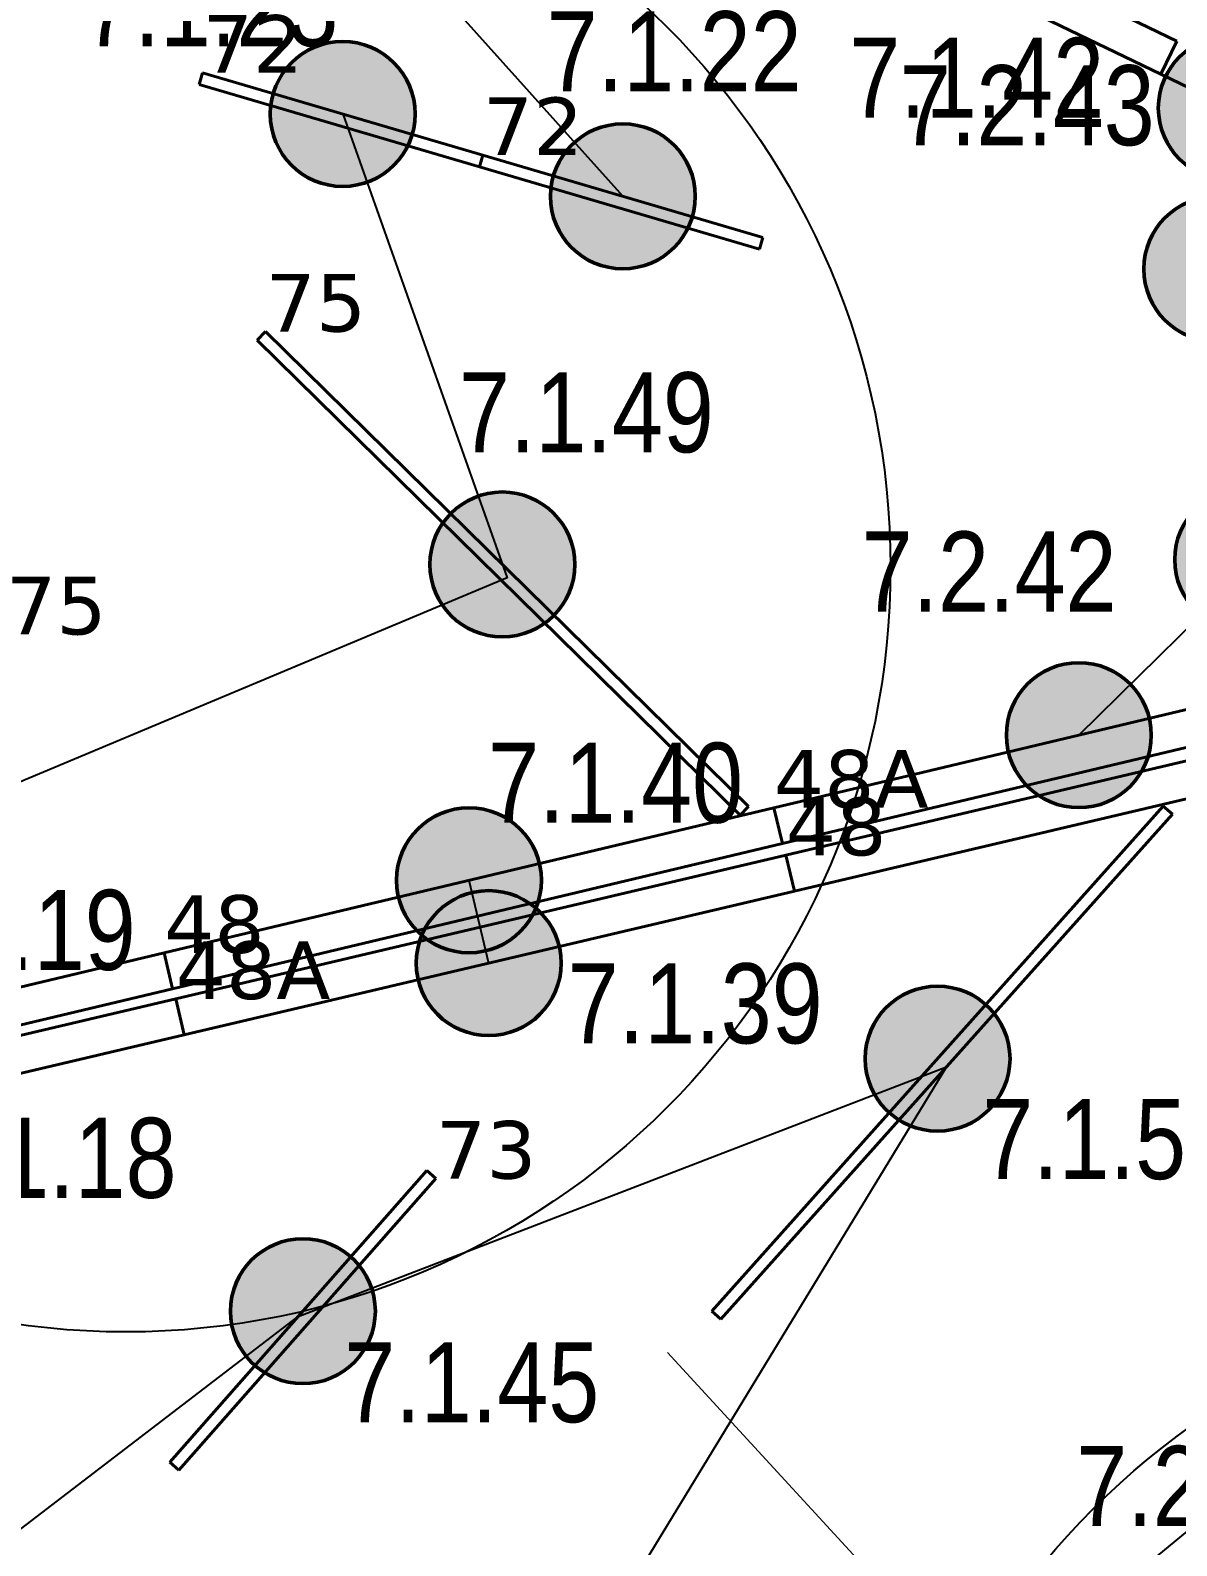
# Model space of a CAD drawing. Header units: millimetres. Extents: x -243740 to 150609, y -473655 to -165121.
# Drawn here: x -2954 to 627, y -393090 to -388357 of the extents above; entities that cross this region are included whole.
import ezdxf
from ezdxf import colors
from ezdxf.entities.mleader import LeaderData, LeaderLine
from ezdxf.enums import TextEntityAlignment as Align
from ezdxf.math import Vec2, Vec3

# ---------------------------------------------------------------- set-up
doc = ezdxf.new("R2010")
doc.units = ezdxf.units.MM
doc.layers.add('_Гр.ЩД-1C.10.4.I6.1', color=6, linetype='Continuous')
doc.layers.add('_Гр.ЩД-1C.10.4.I6.2', color=6, linetype='Continuous')
for name, color, linetype, lineweight in [('_освещение_dali', 3, 'Continuous', 50), ('DLX_FL2_LUM 1', 5, 'Continuous', 40), ('DLX_FL2_LUM 18', 5, 'Continuous', 40), ('DLX_FL2_LUM 24', 5, 'Continuous', 40), ('DLX_FL2_LUM 26', 5, 'Continuous', 40)]:
    doc.layers.add(name, color=color, linetype=linetype, lineweight=lineweight)
doc.layers.add('DLX_FL2_LUM 19', color=7, linetype='Continuous', lineweight=40, true_color=0xf92306)
doc.styles.add('ISOCPEUR', font='isocpeur.ttf')
doc.styles.get("Standard").update_dxf_attribs({"font": 'ARIALN.TTF'})
doc.styles.add('TableTextStyle', font='')
doc.styles.get('TableTextStyle').set_extended_font_data('VERDANA.TTF')
doc.linetypes.add('Truba', pattern='A,3e-05,[4,MSH_7,S=1,R=0,X=0,Y=0],-3.022072', length=3.022102)

# ---------------------------------------------------------------- blocks, each defined once
blk = doc.blocks.new('A$Caabd1818')
at = {"layer": 'DLX_FL2_LUM 1'}
for points in [[(-6395.686192975147, 8995.518343846954, 0), (-6384.974523053272, 9031.971590917266, 0)], [(-6384.974523053272, 9031.971590917266, 0), (-6395.686192975147, 8995.518343846954, 0)], [(-6384.974523053272, 9031.971590917266, 0), (-6395.686192975147, 8995.518343846954, 0)], [(-6395.686192975147, 8995.518343846954, 0), (-6384.974523053272, 9031.971590917266, 0)], [(-5520.716710553272, 8738.285677831329, 0), (-6395.686192975147, 8995.518343846954, 0)], [(-6395.686192975147, 8995.518343846954, 0), (-6395.686192975147, 8995.518343846954, 0)], [(-6395.686192975147, 8995.518343846954, 0), (-5520.716710553272, 8738.285677831329, 0)], [(-6395.686192975147, 8995.518343846954, 0), (-6395.686192975147, 8995.518343846954, 0)], [(-6395.686192975147, 8995.518343846954, 0), (-5520.716710553272, 8738.285677831329, 0)], [(-5520.716710553272, 8738.285677831329, 0), (-6395.686192975147, 8995.518343846954, 0)], [(-6384.974523053272, 9031.971590917266, 0), (-6384.974523053272, 9031.971590917266, 0)], [(-6384.974523053272, 9031.971590917266, 0), (-5510.005040631397, 8774.738924901641, 0)], [(-5510.005040631397, 8774.738924901641, 0), (-6384.974523053272, 9031.971590917266, 0)], [(-6384.974523053272, 9031.971590917266, 0), (-6384.974523053272, 9031.971590917266, 0)], [(-5510.005040631397, 8774.738924901641, 0), (-6384.974523053272, 9031.971590917266, 0)], [(-6384.974523053272, 9031.971590917266, 0), (-5510.005040631397, 8774.738924901641, 0)], [(-5520.716710553272, 8738.316195409454, 0), (-5510.005040631397, 8774.769442479766, 0)], [(-5510.005040631397, 8774.769442479766, 0), (-5520.716710553272, 8738.316195409454, 0)], [(-5510.005040631397, 8774.769442479766, 0), (-5520.716710553272, 8738.316195409454, 0)], [(-5520.716710553272, 8738.316195409454, 0), (-5510.005040631397, 8774.769442479766, 0)], [(-5510.005040631397, 8774.738924901641, 0), (-5520.716710553272, 8738.285677831329, 0)], [(-5520.716710553272, 8738.285677831329, 0), (-5510.005040631397, 8774.738924901641, 0)], [(-5520.716710553272, 8738.285677831329, 0), (-5510.005040631397, 8774.738924901641, 0)], [(-5510.005040631397, 8774.738924901641, 0), (-5520.716710553272, 8738.285677831329, 0)], [(-5510.005040631397, 8774.769442479766, 0), (-5510.005040631397, 8774.769442479766, 0)], [(-5510.005040631397, 8774.769442479766, 0), (-4635.035558209522, 8517.536776464141, 0)], [(-4635.035558209522, 8517.536776464141, 0), (-5510.005040631397, 8774.769442479766, 0)], [(-5510.005040631397, 8774.769442479766, 0), (-5510.005040631397, 8774.769442479766, 0)], [(-4635.035558209522, 8517.536776464141, 0), (-5510.005040631397, 8774.769442479766, 0)], [(-5510.005040631397, 8774.769442479766, 0), (-4635.035558209522, 8517.536776464141, 0)], [(-5510.005040631397, 8774.738924901641, 0), (-5510.005040631397, 8774.738924901641, 0)], [(-5510.005040631397, 8774.738924901641, 0), (-5510.005040631397, 8774.738924901641, 0)], [(-4645.747228131397, 8481.083529393829, 0), (-5520.716710553272, 8738.316195409454, 0)], [(-5520.716710553272, 8738.316195409454, 0), (-5520.716710553272, 8738.316195409454, 0)], [(-5520.716710553272, 8738.316195409454, 0), (-4645.747228131397, 8481.083529393829, 0)], [(-5520.716710553272, 8738.316195409454, 0), (-5520.716710553272, 8738.316195409454, 0)], [(-5520.716710553272, 8738.316195409454, 0), (-4645.747228131397, 8481.083529393829, 0)], [(-4645.747228131397, 8481.083529393829, 0), (-5520.716710553272, 8738.316195409454, 0)], [(-5520.716710553272, 8738.285677831329, 0), (-5520.716710553272, 8738.285677831329, 0)], [(-5520.716710553272, 8738.285677831329, 0), (-5520.716710553272, 8738.285677831329, 0)], [(-4635.035558209522, 8517.536776464141, 0), (-4645.747228131397, 8481.083529393829, 0)], [(-4645.747228131397, 8481.083529393829, 0), (-4635.035558209522, 8517.536776464141, 0)], [(-4645.747228131397, 8481.083529393829, 0), (-4635.035558209522, 8517.536776464141, 0)], [(-4635.035558209522, 8517.536776464141, 0), (-4645.747228131397, 8481.083529393829, 0)], [(-4645.747228131397, 8481.083529393829, 0), (-4645.747228131397, 8481.083529393829, 0)], [(-4645.747228131397, 8481.083529393829, 0), (-4645.747228131397, 8481.083529393829, 0)], [(-4635.035558209522, 8517.536776464141, 0), (-4635.035558209522, 8517.536776464141, 0)], [(-4635.035558209522, 8517.536776464141, 0), (-4635.035558209522, 8517.536776464141, 0)]]:
    blk.add_polyline3d(points, dxfattribs=at)
at = {"layer": 'DLX_FL2_LUM 18'}
for points in [[(-3392.680211529834, 9027.59994785086, 0), (-3342.692418561084, 9131.168978612579, 0)], [(-3392.680211529834, 9027.59994785086, 0), (-3342.692418561084, 9131.168978612579, 0)], [(-3342.692418561084, 9131.168978612579, 0), (-3392.680211529834, 9027.59994785086, 0)], [(-3342.692418561084, 9131.168978612579, 0), (-3392.680211529834, 9027.59994785086, 0)], [(-1629.344029889209, 8176.495211522735, 0), (-3392.680211529834, 9027.59994785086, 0)], [(-3392.680211529834, 9027.59994785086, 0), (-3392.680211529834, 9027.59994785086, 0)], [(-3392.680211529834, 9027.59994785086, 0), (-1629.344029889209, 8176.495211522735, 0)], [(-1629.344029889209, 8176.495211522735, 0), (-3392.680211529834, 9027.59994785086, 0)], [(-3392.680211529834, 9027.59994785086, 0), (-3392.680211529834, 9027.59994785086, 0)], [(-3392.680211529834, 9027.59994785086, 0), (-1629.344029889209, 8176.495211522735, 0)], [(-2695.933385357959, 7189.823763768829, 0), (-4600.718541607959, 6736.439364354766, 0)], [(-4600.718541607959, 6736.439364354766, 0), (-2695.933385357959, 7189.823763768829, 0)], [(-2695.933385357959, 7189.823763768829, 0), (-4600.718541607959, 6736.439364354766, 0)], [(-4600.718541607959, 6736.439364354766, 0), (-2695.933385357959, 7189.823763768829, 0)], [(-4574.091954693897, 6624.569552343048, 0), (-2669.306798443897, 7077.946322362579, 0)], [(-2669.306798443897, 7077.946322362579, 0), (-4574.091954693897, 6624.569552343048, 0)], [(-2669.306798443897, 7077.946322362579, 0), (-4574.091954693897, 6624.569552343048, 0)], [(-4574.091954693897, 6624.569552343048, 0), (-2669.306798443897, 7077.946322362579, 0)], [(-4563.151402936084, 6587.849276464141, 0), (-2657.282872662647, 7036.656039159454, 0)], [(-2657.282872662647, 7036.656039159454, 0), (-4563.151402936084, 6587.849276464141, 0)], [(-2657.282872662647, 7036.656039159454, 0), (-4563.151402936084, 6587.849276464141, 0)], [(-4563.151402936084, 6587.849276464141, 0), (-2657.282872662647, 7036.656039159454, 0)], [(-2630.930943951709, 6924.717562596954, 0), (-4536.784215436084, 6475.910799901641, 0)], [(-4536.784215436084, 6475.910799901641, 0), (-2630.930943951709, 6924.717562596954, 0)], [(-2630.930943951709, 6924.717562596954, 0), (-4536.784215436084, 6475.910799901641, 0)], [(-4536.784215436084, 6475.910799901641, 0), (-2630.930943951709, 6924.717562596954, 0)], [(-4600.718541607959, 6736.439364354766, 0), (-4574.091954693897, 6624.569552343048, 0)], [(-4600.718541607959, 6736.439364354766, 0), (-4600.718541607959, 6736.439364354766, 0)], [(-4600.718541607959, 6736.439364354766, 0), (-4574.091954693897, 6624.569552343048, 0)], [(-4574.091954693897, 6624.569552343048, 0), (-4600.718541607959, 6736.439364354766, 0)], [(-4574.091954693897, 6624.569552343048, 0), (-4600.718541607959, 6736.439364354766, 0)], [(-4600.718541607959, 6736.439364354766, 0), (-4600.718541607959, 6736.439364354766, 0)], [(-4574.091954693897, 6624.569552343048, 0), (-4574.091954693897, 6624.569552343048, 0)], [(-4574.091954693897, 6624.569552343048, 0), (-4574.091954693897, 6624.569552343048, 0)], [(-4536.784215436084, 6475.910799901641, 0), (-4563.151402936084, 6587.849276464141, 0)], [(-4536.784215436084, 6475.910799901641, 0), (-4563.151402936084, 6587.849276464141, 0)], [(-4563.151402936084, 6587.849276464141, 0), (-4563.151402936084, 6587.849276464141, 0)], [(-4563.151402936084, 6587.849276464141, 0), (-4536.784215436084, 6475.910799901641, 0)], [(-4563.151402936084, 6587.849276464141, 0), (-4536.784215436084, 6475.910799901641, 0)], [(-4563.151402936084, 6587.849276464141, 0), (-4563.151402936084, 6587.849276464141, 0)], [(-4536.784215436084, 6475.910799901641, 0), (-4536.784215436084, 6475.910799901641, 0)], [(-4536.784215436084, 6475.910799901641, 0), (-4536.784215436084, 6475.910799901641, 0)], [(-6505.503697857959, 6283.085482518829, 0), (-8410.28885410796, 5829.701083104766, 0)], [(-8410.28885410796, 5829.701083104766, 0), (-6505.503697857959, 6283.085482518829, 0)], [(-6505.503697857959, 6283.085482518829, 0), (-8410.28885410796, 5829.701083104766, 0)], [(-8410.28885410796, 5829.701083104766, 0), (-6505.503697857959, 6283.085482518829, 0)], [(-6478.877110943897, 6171.208041112579, 0), (-6505.503697857959, 6283.085482518829, 0)], [(-6505.503697857959, 6283.085482518829, 0), (-6478.877110943897, 6171.208041112579, 0)], [(-6505.503697857959, 6283.085482518829, 0), (-6505.503697857959, 6283.085482518829, 0)], [(-6505.503697857959, 6283.085482518829, 0), (-6478.877110943897, 6171.208041112579, 0)], [(-6478.877110943897, 6171.208041112579, 0), (-6505.503697857959, 6283.085482518829, 0)], [(-6505.503697857959, 6283.085482518829, 0), (-6505.503697857959, 6283.085482518829, 0)], [(-8383.662267193897, 5717.831271093048, 0), (-6478.877110943897, 6171.208041112579, 0)], [(-6478.877110943897, 6171.208041112579, 0), (-8383.662267193897, 5717.831271093048, 0)], [(-6478.877110943897, 6171.208041112579, 0), (-8383.662267193897, 5717.831271093048, 0)], [(-8383.662267193897, 5717.831271093048, 0), (-6478.877110943897, 6171.208041112579, 0)], [(-6478.877110943897, 6171.208041112579, 0), (-6478.877110943897, 6171.208041112579, 0)], [(-6478.877110943897, 6171.208041112579, 0), (-6478.877110943897, 6171.208041112579, 0)], [(-8374.88846348296, 5690.266268651641, 0), (-6469.019933209522, 6139.073031346954, 0)], [(-6469.019933209522, 6139.073031346954, 0), (-8374.88846348296, 5690.266268651641, 0)], [(-6469.019933209522, 6139.073031346954, 0), (-8374.88846348296, 5690.266268651641, 0)], [(-8374.88846348296, 5690.266268651641, 0), (-6469.019933209522, 6139.073031346954, 0)], [(-6469.019933209522, 6139.073031346954, 0), (-6442.668004498584, 6027.134554784454, 0)], [(-6442.668004498584, 6027.134554784454, 0), (-6469.019933209522, 6139.073031346954, 0)], [(-6442.668004498584, 6027.134554784454, 0), (-6469.019933209522, 6139.073031346954, 0)], [(-6469.019933209522, 6139.073031346954, 0), (-6469.019933209522, 6139.073031346954, 0)], [(-6469.019933209522, 6139.073031346954, 0), (-6442.668004498584, 6027.134554784454, 0)], [(-6469.019933209522, 6139.073031346954, 0), (-6469.019933209522, 6139.073031346954, 0)], [(-6442.668004498584, 6027.134554784454, 0), (-8348.52127598296, 5578.327792089141, 0)], [(-8348.52127598296, 5578.327792089141, 0), (-6442.668004498584, 6027.134554784454, 0)], [(-6442.668004498584, 6027.134554784454, 0), (-8348.52127598296, 5578.327792089141, 0)], [(-8348.52127598296, 5578.327792089141, 0), (-6442.668004498584, 6027.134554784454, 0)], [(-6442.668004498584, 6027.134554784454, 0), (-6442.668004498584, 6027.134554784454, 0)], [(-6442.668004498584, 6027.134554784454, 0), (-6442.668004498584, 6027.134554784454, 0)]]:
    blk.add_polyline3d(points, dxfattribs=at)
at = {"layer": 'DLX_FL2_LUM 19'}
for points in [[(-5106.043858990772, 9982.365267675079, 0), (-3342.707677350147, 9131.252901952423, 0)], [(-3342.707677350147, 9131.252901952423, 0), (-5106.043858990772, 9982.365267675079, 0)], [(-3342.707677350147, 9131.252901952423, 0), (-5106.043858990772, 9982.365267675079, 0)], [(-5106.043858990772, 9982.365267675079, 0), (-3342.707677350147, 9131.252901952423, 0)], [(-3392.695470318897, 9027.691500585235, 0), (-5156.031651959522, 9878.79623691336, 0)], [(-5156.031651959522, 9878.79623691336, 0), (-3392.695470318897, 9027.691500585235, 0)], [(-3392.695470318897, 9027.691500585235, 0), (-5156.031651959522, 9878.79623691336, 0)], [(-5156.031651959522, 9878.79623691336, 0), (-3392.695470318897, 9027.691500585235, 0)], [(-3342.707677350147, 9131.252901952423, 0), (-3392.695470318897, 9027.691500585235, 0)], [(-3392.695470318897, 9027.691500585235, 0), (-3342.707677350147, 9131.252901952423, 0)], [(-3392.695470318897, 9027.691500585235, 0), (-3342.707677350147, 9131.252901952423, 0)], [(-3342.707677350147, 9131.252901952423, 0), (-3392.695470318897, 9027.691500585235, 0)], [(-3342.707677350147, 9131.252901952423, 0), (-3342.707677350147, 9131.252901952423, 0)], [(-3342.707677350147, 9131.252901952423, 0), (-3342.707677350147, 9131.252901952423, 0)], [(-3392.695470318897, 9027.691500585235, 0), (-3392.695470318897, 9027.691500585235, 0)], [(-3392.695470318897, 9027.691500585235, 0), (-3392.695470318897, 9027.691500585235, 0)], [(-4600.718541607959, 6736.454623143829, 0), (-6505.503697857959, 6283.070223729766, 0)], [(-6505.503697857959, 6283.070223729766, 0), (-4600.718541607959, 6736.454623143829, 0)], [(-4600.718541607959, 6736.454623143829, 0), (-6505.503697857959, 6283.070223729766, 0)], [(-6505.503697857959, 6283.070223729766, 0), (-4600.718541607959, 6736.454623143829, 0)], [(-4574.091954693897, 6624.577181737579, 0), (-4600.718541607959, 6736.454623143829, 0)], [(-4600.718541607959, 6736.454623143829, 0), (-4574.091954693897, 6624.577181737579, 0)], [(-4600.718541607959, 6736.454623143829, 0), (-4600.718541607959, 6736.454623143829, 0)], [(-4600.718541607959, 6736.454623143829, 0), (-4574.091954693897, 6624.577181737579, 0)], [(-4574.091954693897, 6624.577181737579, 0), (-4600.718541607959, 6736.454623143829, 0)], [(-4600.718541607959, 6736.454623143829, 0), (-4600.718541607959, 6736.454623143829, 0)], [(-6478.877110943897, 6171.200411718048, 0), (-4574.091954693897, 6624.577181737579, 0)], [(-4574.091954693897, 6624.577181737579, 0), (-6478.877110943897, 6171.200411718048, 0)], [(-4574.091954693897, 6624.577181737579, 0), (-6478.877110943897, 6171.200411718048, 0)], [(-6478.877110943897, 6171.200411718048, 0), (-4574.091954693897, 6624.577181737579, 0)], [(-6469.019933209522, 6139.118807714141, 0), (-4563.151402936084, 6587.925570409454, 0)], [(-4563.151402936084, 6587.925570409454, 0), (-6469.019933209522, 6139.118807714141, 0)], [(-4563.151402936084, 6587.925570409454, 0), (-6469.019933209522, 6139.118807714141, 0)], [(-6469.019933209522, 6139.118807714141, 0), (-4563.151402936084, 6587.925570409454, 0)], [(-4574.091954693897, 6624.577181737579, 0), (-4574.091954693897, 6624.577181737579, 0)], [(-4574.091954693897, 6624.577181737579, 0), (-4574.091954693897, 6624.577181737579, 0)], [(-4563.151402936084, 6587.925570409454, 0), (-4536.799474225147, 6475.987093846954, 0)], [(-4536.799474225147, 6475.987093846954, 0), (-4563.151402936084, 6587.925570409454, 0)], [(-4536.799474225147, 6475.987093846954, 0), (-4563.151402936084, 6587.925570409454, 0)], [(-4563.151402936084, 6587.925570409454, 0), (-4563.151402936084, 6587.925570409454, 0)], [(-4563.151402936084, 6587.925570409454, 0), (-4536.799474225147, 6475.987093846954, 0)], [(-4563.151402936084, 6587.925570409454, 0), (-4563.151402936084, 6587.925570409454, 0)], [(-4536.799474225147, 6475.987093846954, 0), (-6442.652745709522, 6027.180331151641, 0)], [(-6442.652745709522, 6027.180331151641, 0), (-4536.799474225147, 6475.987093846954, 0)], [(-4536.799474225147, 6475.987093846954, 0), (-6442.652745709522, 6027.180331151641, 0)], [(-6442.652745709522, 6027.180331151641, 0), (-4536.799474225147, 6475.987093846954, 0)], [(-4536.799474225147, 6475.987093846954, 0), (-4536.799474225147, 6475.987093846954, 0)], [(-4536.799474225147, 6475.987093846954, 0), (-4536.799474225147, 6475.987093846954, 0)], [(-6505.503697857959, 6283.070223729766, 0), (-6478.877110943897, 6171.200411718048, 0)], [(-6505.503697857959, 6283.070223729766, 0), (-6505.503697857959, 6283.070223729766, 0)], [(-6505.503697857959, 6283.070223729766, 0), (-6478.877110943897, 6171.200411718048, 0)], [(-6478.877110943897, 6171.200411718048, 0), (-6505.503697857959, 6283.070223729766, 0)], [(-6478.877110943897, 6171.200411718048, 0), (-6505.503697857959, 6283.070223729766, 0)], [(-6505.503697857959, 6283.070223729766, 0), (-6505.503697857959, 6283.070223729766, 0)], [(-6478.877110943897, 6171.200411718048, 0), (-6478.877110943897, 6171.200411718048, 0)], [(-6478.877110943897, 6171.200411718048, 0), (-6478.877110943897, 6171.200411718048, 0)], [(-6442.652745709522, 6027.180331151641, 0), (-6469.019933209522, 6139.118807714141, 0)], [(-6442.652745709522, 6027.180331151641, 0), (-6469.019933209522, 6139.118807714141, 0)], [(-6469.019933209522, 6139.118807714141, 0), (-6469.019933209522, 6139.118807714141, 0)], [(-6469.019933209522, 6139.118807714141, 0), (-6442.652745709522, 6027.180331151641, 0)], [(-6469.019933209522, 6139.118807714141, 0), (-6442.652745709522, 6027.180331151641, 0)], [(-6469.019933209522, 6139.118807714141, 0), (-6469.019933209522, 6139.118807714141, 0)], [(-6442.652745709522, 6027.180331151641, 0), (-6442.652745709522, 6027.180331151641, 0)], [(-6442.652745709522, 6027.180331151641, 0), (-6442.652745709522, 6027.180331151641, 0)]]:
    blk.add_polyline3d(points, dxfattribs=at)
at = {"layer": 'DLX_FL2_LUM 24'}
for points in [[(-6215.098424420459, 8196.621554296173, 0), (-6188.441319928272, 8223.70590488211, 0)], [(-6188.441319928272, 8223.70590488211, 0), (-6215.098424420459, 8196.621554296173, 0)], [(-6188.441319928272, 8223.70590488211, 0), (-6215.098424420459, 8196.621554296173, 0)], [(-6215.098424420459, 8196.621554296173, 0), (-6188.441319928272, 8223.70590488211, 0)], [(-4706.538243756397, 6712.811129491485, 0), (-6215.098424420459, 8196.621554296173, 0)], [(-6215.098424420459, 8196.621554296173, 0), (-6215.098424420459, 8196.621554296173, 0)], [(-6215.098424420459, 8196.621554296173, 0), (-4706.538243756397, 6712.811129491485, 0)], [(-6215.098424420459, 8196.621554296173, 0), (-6215.098424420459, 8196.621554296173, 0)], [(-6215.098424420459, 8196.621554296173, 0), (-4706.538243756397, 6712.811129491485, 0)], [(-4706.538243756397, 6712.811129491485, 0), (-6215.098424420459, 8196.621554296173, 0)], [(-6188.441319928272, 8223.70590488211, 0), (-6188.441319928272, 8223.70590488211, 0)], [(-6188.441319928272, 8223.70590488211, 0), (-4679.881139264209, 6739.895480077423, 0)], [(-4679.881139264209, 6739.895480077423, 0), (-6188.441319928272, 8223.70590488211, 0)], [(-6188.441319928272, 8223.70590488211, 0), (-6188.441319928272, 8223.70590488211, 0)], [(-4679.881139264209, 6739.895480077423, 0), (-6188.441319928272, 8223.70590488211, 0)], [(-6188.441319928272, 8223.70590488211, 0), (-4679.881139264209, 6739.895480077423, 0)], [(-4794.795079693897, 5163.845675389923, 0), (-3384.501500592334, 6741.352694432891, 0)], [(-3384.501500592334, 6741.352694432891, 0), (-4794.795079693897, 5163.845675389923, 0)], [(-3384.501500592334, 6741.352694432891, 0), (-4794.795079693897, 5163.845675389923, 0)], [(-4794.795079693897, 5163.845675389923, 0), (-3384.501500592334, 6741.352694432891, 0)], [(-4679.881139264209, 6739.895480077423, 0), (-4706.538243756397, 6712.811129491485, 0)], [(-4706.538243756397, 6712.811129491485, 0), (-4679.881139264209, 6739.895480077423, 0)], [(-4706.538243756397, 6712.811129491485, 0), (-4679.881139264209, 6739.895480077423, 0)], [(-4679.881139264209, 6739.895480077423, 0), (-4706.538243756397, 6712.811129491485, 0)], [(-4679.881139264209, 6739.895480077423, 0), (-4679.881139264209, 6739.895480077423, 0)], [(-4679.881139264209, 6739.895480077423, 0), (-4679.881139264209, 6739.895480077423, 0)], [(-3384.501500592334, 6741.352694432891, 0), (-3384.501500592334, 6741.352694432891, 0)], [(-3384.501500592334, 6741.352694432891, 0), (-3356.165929303272, 6716.030733983673, 0)], [(-3356.165929303272, 6716.030733983673, 0), (-3384.501500592334, 6741.352694432891, 0)], [(-3384.501500592334, 6741.352694432891, 0), (-3384.501500592334, 6741.352694432891, 0)], [(-3356.165929303272, 6716.030733983673, 0), (-3384.501500592334, 6741.352694432891, 0)], [(-3384.501500592334, 6741.352694432891, 0), (-3356.165929303272, 6716.030733983673, 0)], [(-3356.165929303272, 6716.030733983673, 0), (-4766.459508404834, 5138.523714940704, 0)], [(-4766.459508404834, 5138.523714940704, 0), (-3356.165929303272, 6716.030733983673, 0)], [(-4766.459508404834, 5138.523714940704, 0), (-3356.165929303272, 6716.030733983673, 0)], [(-3356.165929303272, 6716.030733983673, 0), (-4766.459508404834, 5138.523714940704, 0)], [(-4706.538243756397, 6712.811129491485, 0), (-4706.538243756397, 6712.811129491485, 0)], [(-4706.538243756397, 6712.811129491485, 0), (-4706.538243756397, 6712.811129491485, 0)], [(-3356.165929303272, 6716.030733983673, 0), (-3356.165929303272, 6716.030733983673, 0)], [(-3356.165929303272, 6716.030733983673, 0), (-3356.165929303272, 6716.030733983673, 0)], [(-4794.795079693897, 5163.845675389923, 0), (-4794.795079693897, 5163.845675389923, 0)], [(-4766.459508404834, 5138.523714940704, 0), (-4794.795079693897, 5163.845675389923, 0)], [(-4794.795079693897, 5163.845675389923, 0), (-4794.795079693897, 5163.845675389923, 0)], [(-4794.795079693897, 5163.845675389923, 0), (-4766.459508404834, 5138.523714940704, 0)], [(-4794.795079693897, 5163.845675389923, 0), (-4766.459508404834, 5138.523714940704, 0)], [(-4766.459508404834, 5138.523714940704, 0), (-4794.795079693897, 5163.845675389923, 0)], [(-4766.459508404834, 5138.523714940704, 0), (-4766.459508404834, 5138.523714940704, 0)], [(-4766.459508404834, 5138.523714940704, 0), (-4766.459508404834, 5138.523714940704, 0)]]:
    blk.add_polyline3d(points, dxfattribs=at)
at = {"layer": 'DLX_FL2_LUM 26'}
for points in [[(-6487.711949811084, 4692.356722753204, 0), (-5684.916539654834, 5603.031771581329, 0)], [(-5684.916539654834, 5603.031771581329, 0), (-6487.711949811084, 4692.356722753204, 0)], [(-5684.916539654834, 5603.031771581329, 0), (-6487.711949811084, 4692.356722753204, 0)], [(-6487.711949811084, 4692.356722753204, 0), (-5684.916539654834, 5603.031771581329, 0)], [(-5684.916539654834, 5603.031771581329, 0), (-5684.916539654834, 5603.031771581329, 0)], [(-5684.916539654834, 5603.031771581329, 0), (-5656.413121686084, 5577.900545995391, 0)], [(-5656.413121686084, 5577.900545995391, 0), (-5684.916539654834, 5603.031771581329, 0)], [(-5684.916539654834, 5603.031771581329, 0), (-5684.916539654834, 5603.031771581329, 0)], [(-5656.413121686084, 5577.900545995391, 0), (-5684.916539654834, 5603.031771581329, 0)], [(-5684.916539654834, 5603.031771581329, 0), (-5656.413121686084, 5577.900545995391, 0)], [(-5656.413121686084, 5577.900545995391, 0), (-6459.208531842334, 4667.225497167266, 0)], [(-6459.208531842334, 4667.225497167266, 0), (-5656.413121686084, 5577.900545995391, 0)], [(-6459.208531842334, 4667.225497167266, 0), (-5656.413121686084, 5577.900545995391, 0)], [(-5656.413121686084, 5577.900545995391, 0), (-6459.208531842334, 4667.225497167266, 0)], [(-5656.413121686084, 5577.900545995391, 0), (-5656.413121686084, 5577.900545995391, 0)], [(-5656.413121686084, 5577.900545995391, 0), (-5656.413121686084, 5577.900545995391, 0)], [(-6487.711949811084, 4692.356722753204, 0), (-6487.711949811084, 4692.356722753204, 0)], [(-6459.208531842334, 4667.225497167266, 0), (-6487.711949811084, 4692.356722753204, 0)], [(-6487.711949811084, 4692.356722753204, 0), (-6487.711949811084, 4692.356722753204, 0)], [(-6487.711949811084, 4692.356722753204, 0), (-6459.208531842334, 4667.225497167266, 0)], [(-6487.711949811084, 4692.356722753204, 0), (-6459.208531842334, 4667.225497167266, 0)], [(-6459.208531842334, 4667.225497167266, 0), (-6487.711949811084, 4692.356722753204, 0)], [(-6459.208531842334, 4667.225497167266, 0), (-6459.208531842334, 4667.225497167266, 0)], [(-6459.208531842334, 4667.225497167266, 0), (-6459.208531842334, 4667.225497167266, 0)]]:
    blk.add_polyline3d(points, dxfattribs=at)
blk = doc.blocks.new('A$Cab2378fa')
at = {"lineweight": 25, "true_color": 0xfff5f5}
h = blk.add_hatch(color=7, dxfattribs=at)
h.dxf.hatch_style = 1
h.paths.add_polyline_path([(0, 0), (-141.563621815294, -170.2577550872229, 0.1749231821694599), (2.967164162546396, -222.4173093796708, 0.1978084390242711), (162.3200226016343, -156.8074341095053)])
h.paths.add_polyline_path([(-163.1532956101, 157.6124081457965), (-0.005006659775972366, 0.004836623556911945), (147.8183996863663, 177.8018198814243, 0.1753976429270719), (2.967164162546396, 230.2278007939458, 0.2090141411030591)])
at = {"lineweight": 25}
h = blk.add_hatch(color=0, dxfattribs=at)
h.paths.add_polyline_path([(162.3200226016343, -156.8074341095053, 0.442338187719691), (147.8289509192109, 177.7930304361507), (0, 0)])
h.paths.add_polyline_path([(-141.563621815294, -170.2577550872229), (0, 0), (-163.1532956101, 157.6124081457965, 0.4300962011212718)])
blk.add_circle((2.967164162546396, 3.905245705973357), 226.3225550869645)
blk = doc.blocks.new('_Dot')
at = {"color": 0, "linetype": 'ByBlock', "lineweight": -2}
blk.add_line((-0.5, 0), (-1, 0), dxfattribs=at)
at = {"color": 0, "linetype": 'ByBlock', "const_width": 0.5}
blk.add_lwpolyline([(-0.25, 0, 1), (0.25, 0, 1)], format="xyb", close=True, dxfattribs=at)

msp = doc.modelspace()

# ---------------------------------------------------------------- linework, layer by layer
at = {"layer": '_Гр.ЩД-1C.10.4.I6.1', "ltscale": 100}
for points in [[(4259.970639462699, -387754.0463376058), (1428.00051899298, -387463.202932187), (-845.5743101085827, -387030.8680322847), (-186.0284116710827, -387805.9725549897), (-252.0379330608994, -388093.9547667832), (-1781.519323038349, -387030.8680322847), (-1908.701996125596, -387294.3676928553), (-2309.082916065614, -387530.2386072358), (-1102.837493702333, -388875.6365564546), (-1977.806976124208, -388618.4344080171), (-1464.478423878114, -390067.0733240327), (-3839.9942214747, -391062.5725282722)], [(-3488.213470264833, -391465.3963831147), (-1583.428314014833, -391012.0272424897), (-1522.494248044952, -391270.783122807), (1425.119111586993, -390576.6537113735)], [(-3443.394668437564, -393390.1130903327), (-2116.631439014833, -392374.0954187593), (-91.62991313592647, -391594.5124414644), (-1930.39791850702, -394613.2235315522), (-2082.591679850465, -394854.12115551), (-3559.519952887958, -394399.4388199555)]]:
    msp.add_lwpolyline(points, dxfattribs=at)
at = {"layer": '_Гр.ЩД-1C.10.4.I6.2', "ltscale": 100}
msp.add_lwpolyline([(6465.833776177111, -387799.4233329187), (3253.996917918761, -386467.2503259858), (3055.937835887511, -389036.0369470796), (955.3173490471713, -388360.4339429789), (795.8972424686003, -388599.8430097441), (2511.854608709841, -389429.0261809615), (2694.458491638331, -389205.9692217586), (3604.053316225235, -389777.8933532155), (3666.926284596215, -390043.6608495503), (1425.279221734334, -390576.653711376), (1362.039214315694, -390310.9660794949), (321.3568422351673, -390558.6581018647), (884.734222606261, -390004.7106531343), (750.4111024890735, -389102.6110437593), (1840.010711864074, -391538.886525937), (3267.05081196173, -390899.3754175386), (-58.70907573358272, -393636.6762903413), (-53.70419292108272, -394536.7007044038), (-68.15040607161609, -395459.4759970192), (-68.15040607161626, -396356.8084567671), (-68.15040607161643, -397281.7675435399)], dxfattribs=at)
at = {"layer": 'Defpoints', "color": 251, "lineweight": 0, "ltscale": 100, "true_color": 0x636466}
msp.add_lwpolyline([(-963.0035927755816, -392487.0366205475), (3816.38305703249, -397687.2428392196)], dxfattribs=at)
at = {"layer": 'Defpoints', "color": 3, "ltscale": 100}
for centre, radius in [((-2655.314819281572, -390034.1256142555), 2388.554426149478), ((2066.093599795073, -394673.8821189905), 2403.190594694858)]:
    msp.add_circle(centre, radius, dxfattribs=at)

# ---------------------------------------------------------------- block references
at = {"layer": '_освещение_dali', "color": 5, "ltscale": 100}
for p in [(-1980.774140286747, -388622.3396537231), (792.9300783060781, -388603.74825545), (-1105.804657864872, -388879.5418021606), (747.4439383265344, -389106.5162894652), (844.1846609827844, -390014.2158744262), (-1482.177703102532, -390029.4038022715), (318.3896780726502, -390562.5633475707), (-122.9326485875281, -391573.0957267211), (-2105.201640029543, -392361.6690375629)]:
    msp.add_blockref('A$Cab2378fa', p, dxfattribs=at)
at = {"layer": '_освещение_dali', "color": 1, "ltscale": 100}
for p in [(-1586.395478177379, -391015.9324881957), (-1524.840212751529, -391274.5420831084)]:
    msp.add_blockref('A$Cab2378fa', p, dxfattribs=at)
at = {"layer": 'Defpoints', "linetype": 'Truba', "ltscale": 100}
msp.add_blockref('A$Caabd1818', (3969.682805718126, -397521.7896659265), dxfattribs=at)

# ---------------------------------------------------------------- texts
at = {"layer": '_Гр.ЩД-1C.10.4.I6.1', "ltscale": 100}
for s, p in [('7.1.23', (-2389.553003197072, -388481.7470358342)), ('7.1.22', (-942.5203795866455, -388622.5348413008)), ('7.1.42', (2.189308555715797, -388705.2860423105)), ('7.1.49', (-1216.771018979001, -389750.3146991275)), ('7.1.40', (-1125.483606216701, -390907.223171909)), ('7.1.19', (-3022.556376545896, -391366.8999282279)), ('7.1.39', (-876.8922873170104, -391596.4516390337)), ('7.1.52', (417.4930106983738, -392020.2598089462)), ('7.1.18', (-2894.919480293171, -392078.8872740872)), ('7.1.45', (-1574.632324451457, -392779.7560144769))]:
    msp.add_text(s, height=250, dxfattribs=at).set_placement(p, align=Align.BOTTOM_CENTER)
at = {"layer": '_Гр.ЩД-1C.10.4.I6.2', "ltscale": 100}
for s, p in [('7.2.43', (160.2060036048634, -388791.1192505482)), ('7.2.42', (41.02781575484187, -390247.4967149397)), ('7.2.9', (631.5211702236802, -393103.6438821993))]:
    msp.add_text(s, height=250, dxfattribs=at).set_placement(p, align=Align.BOTTOM_CENTER)
at = {"layer": '_освещение_dali', "color": 21, "true_color": 0xff9e7e, "style": 'TableTextStyle'}
for s, p in [('72', (-2415.289622299344, -388489.7097345663)), ('72', (-1540.323590878135, -388746.9413572046)), ('75', (-2218.763062731188, -389298.0597151882)), ('75', (-3029.463007247949, -390243.941737755)), ('48А', (-631.0368458028533, -390785.2746963545)), ('48', (-593.4794320836663, -390933.8617321637)), ('48', (-2535.822647860739, -391238.656487209)), ('48А', (-2499.347379258339, -391382.6727925575)), ('73', (-1686.74194815004, -391943.8004714809))]:
    msp.add_text(s, height=180, dxfattribs=at).set_placement(p)

# ---------------------------------------------------------------- leaders
at = {"layer": '_Гр.ЩД-1C.10.4.I6.2', "ltscale": 100}
ml = msp.add_multileader_mtext('Standard', dxfattribs=at)
ml.set_content('Гр.ЩД-1C.10.4.I6.2', color=256, style='ISOCPEUR')
ml.set_leader_properties()
ml.set_arrow_properties(name='DOT')
ml.build(insert=Vec2(0, 0))
ml.multileader.update_dxf_attribs({"has_dogleg": 0, "text_left_attachment_type": 6, "text_right_attachment_type": 6, "arrow_head_size": 100})
ctx = ml.context
ctx.base_point, ctx.char_height, ctx.arrow_head_size, ctx.landing_gap_size, ctx.plane_origin = Vec3(-3004.813168561006, -386170.9248199983), 250, 100, 200, Vec3(89470.32584307587, -261994.5115430782)
ctx.left_attachment, ctx.right_attachment = 6, 6
notes = []
notes.append((ctx, [(1, (1, 1, 0), (-21.81316856100602, -386170.9248199983), (-1, 0), 8, [(1, [(1041.087794339685, -388388.019492518)], 0, [])])]))
ctx.mtext.insert, ctx.mtext.width, ctx.mtext.flow_direction = Vec3(-2804.813168561006, -385845.9248199983), 2425, 5
for ctx, leaders in notes:
    for number, flags, end, landing, length, lines in leaders:
        leader = LeaderData()
        leader.index, (leader.has_last_leader_line, leader.has_dogleg_vector, leader.attachment_direction) = number, flags
        leader.last_leader_point, leader.dogleg_vector, leader.dogleg_length = Vec3(end), Vec3(landing), length
        for number, points, colour, breaks in lines:
            line = LeaderLine()
            line.index, line.vertices, line.color, line.breaks = number, Vec3.list(points), colors.encode_raw_color(colour), breaks
            leader.lines.append(line)
        ctx.leaders.append(leader)

doc.saveas('drawing.dxf')
